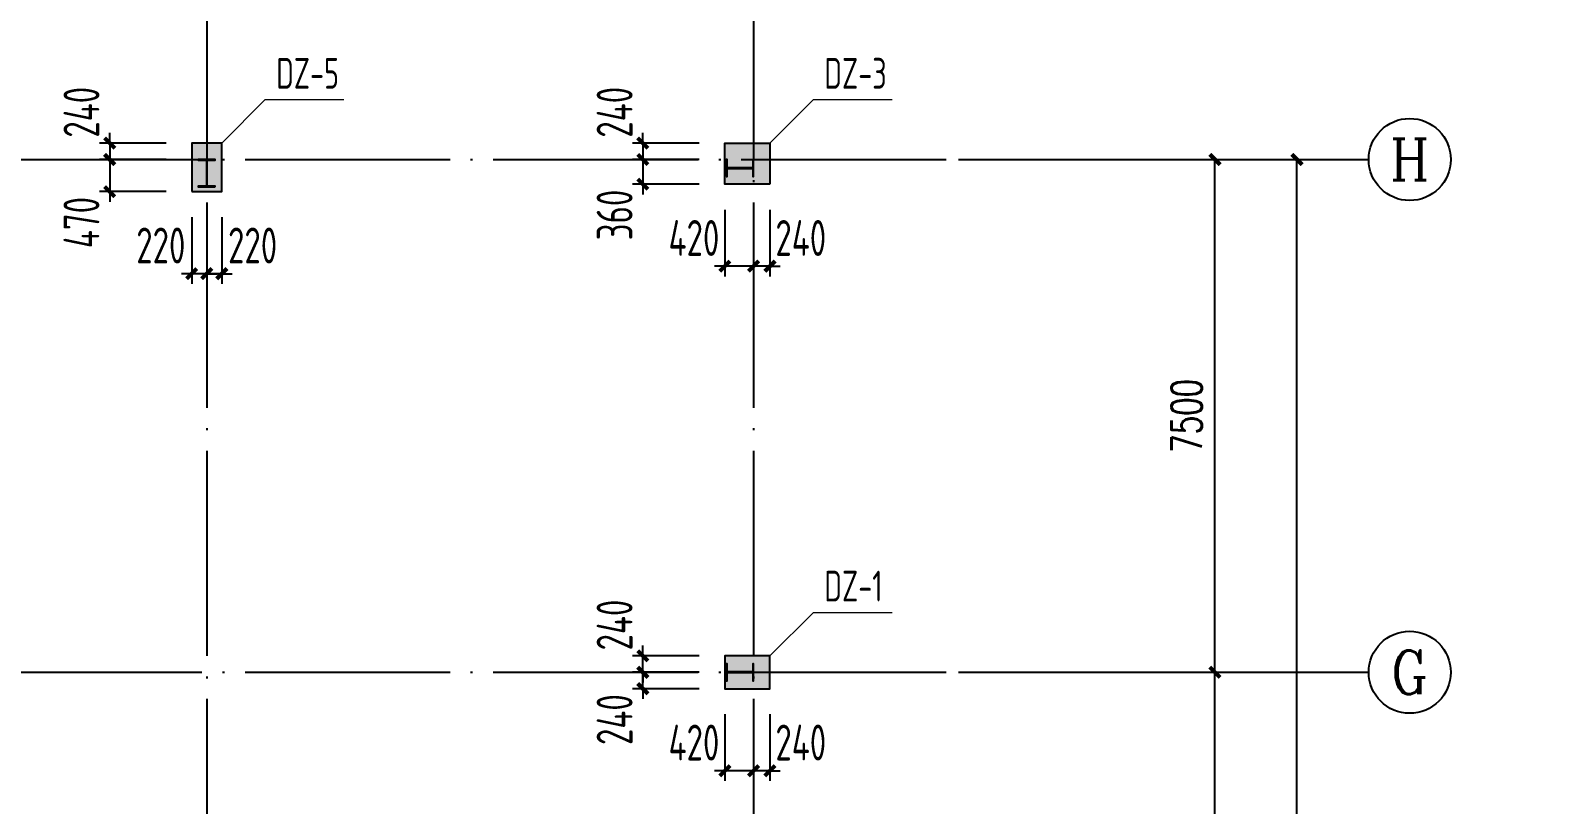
# Model space of a CAD drawing. Header units: millimetres. Extents: x 6950065 to 7140129, y 16284814 to 19754034.
# Drawn here: x 7014759 to 7036831, y 18841868 to 18853197 of the extents above; entities that cross this region are included whole.
import ezdxf
from ezdxf.enums import TextEntityAlignment as Align

# ---------------------------------------------------------------- set-up
doc = ezdxf.new("R2010")
doc.units = ezdxf.units.MM
doc.header["$LTSCALE"] = 1500
doc.header["$MEASUREMENT"] = 0
doc.linetypes.add('CENTER2', pattern=[28.575, 19.05, -3.175, 3.175, -3.175])
doc.linetypes.add('DOTE', pattern=[2.42, 2, -0.2, 0.02, -0.2])
doc.layers.get('Defpoints').update_dxf_attribs({"color": 1})
for name, color, linetype in [('AXIS_TEXT', 7, 'Continuous'), ('COLU', 253, 'Continuous'), ('COLU_DIM', 3, 'Continuous'), ('COLU_HATCH', 251, 'Continuous'), ('COLUMN', 2, 'Continuous'), ('DIM_ELEV', 3, 'Continuous'), ('DOTE', 250, 'DOTE'), ('PUB_TEXT', 7, 'Continuous'), ('TEXT', 7, 'Continuous')]:
    doc.layers.add(name, color=color, linetype=linetype)
doc.layers.add('COLU_NUM', color=7, linetype='Continuous', lineweight=0)
doc.layers.add('尺寸线', color=7, linetype='Continuous', lineweight=13)
doc.styles.add('-宋体', font='', dxfattribs={"width": 0.8})
doc.styles.add('_HZTXT', font='txt.shx', dxfattribs={"width": 0.8, "bigfont": 'hztxt.shx'})
doc.styles.add('_TCH_AXIS', font='COMPLEX', dxfattribs={"bigfont": 'GBCBIG'})
doc.styles.add('_TCH_DIM_T3', font='SIMPLEX', dxfattribs={"width": 0.705882, "bigfont": 'GBCBIG'})
doc.styles.add('COMPLEX', font='COMPLEX')
doc.styles.get("Standard").update_dxf_attribs({"font": 'gbenor.shx', "bigfont": 'gbcbig.shx'})
doc.styles.add('TSSD_Dimension', font='Tssdeng.shx', dxfattribs={"width": 0.7, "bigfont": 'hztxt.shx'})
doc.styles.add('TSSD_Label', font='Tssdeng.shx', dxfattribs={"width": 0.7, "bigfont": 'hztxt.shx'})
doc.styles.add('Z10', font='romans.shx', dxfattribs={"width": 0.7, "height": 1000, "bigfont": 'hztxt.shx'})
doc.styles.add('Z3', font='txt.shx', dxfattribs={"width": 0.8, "height": 300, "bigfont": 'hztxt.shx'})
doc.styles.get('-宋体').set_extended_font_data('SimSun')
doc.dimstyles.new('_TCH_ARCH&&150', dxfattribs={"dimtxt": 446.25, "dimasz": 150, "dimexe": 375, "dimexo": 450, "dimgap": 189.375, "dimtad": 1, "dimdec": 0, "dimzin": 0, "dimdsep": 46, "dimtxsty": '_TCH_DIM_T3', "dimblk": 'ARCHTICK', "dimcen": 0.09, "dimclrt": 7, "dimazin": 2, "dimtfac": 1, "dimtdec": 0, "dimtix": 1, "dimtmove": 2, "dimatfit": 3, "dimfxl": 0, "dimtolj": 1, "dimtzin": 0, "dimarcsym": 0})
doc.dimstyles.new('ISO-25_WS', dxfattribs={"dimtxt": 3, "dimasz": 100, "dimexe": 60, "dimexo": 0, "dimgap": 10, "dimtad": 1, "dimdec": 0, "dimdsep": 46, "dimtxsty": 'Z3', "dimblk1": 'ARCHTICK', "dimblk2": 'ARCHTICK', "dimsah": 1, "dimcen": 2.5, "dimclrd": 4, "dimclre": 4, "dimclrt": 7, "dimadec": 0, "dimazin": 0, "dimtfac": 1, "dimtdec": 4, "dimtmove": 2, "dimatfit": 3, "dimldrblk": 'ARCHTICK', "dimfxl": 0, "dimtolj": 1, "dimtzin": 0, "dimarcsym": 0})
doc.dimstyles.new('TSSD_150_150', dxfattribs={"dimtxt": 525, "dimasz": 150, "dimexe": 150, "dimexo": 375, "dimgap": 150, "dimtad": 1, "dimdec": 0, "dimzin": 0, "dimdsep": 46, "dimtxsty": 'TSSD_Dimension', "dimblk": 'ARCHTICK', "dimcen": 0, "dimdle": 150, "dimclrt": 7, "dimadec": 0, "dimazin": 0, "dimtfac": 1, "dimtdec": 0, "dimtix": 1, "dimtmove": 2, "dimatfit": 3, "dimfxl": 0, "dimtolj": 1, "dimtzin": 0, "dimarcsym": 0})

# ---------------------------------------------------------------- blocks, each defined once
blk = doc.blocks.new('A$C3ACC4A1C')
at = {"layer": 'COLUMN'}
h = blk.add_hatch(color=256, dxfattribs=at)
h.paths.add_polyline_path([(125, 400), (0, 400), (0, 388), (120, 388), (120, 200), (125, 200)])
h.paths.add_polyline_path([(250, 400), (125, 400), (125, 200), (130, 200), (130, 388), (250, 388)])
h.paths.add_polyline_path([(250, 12), (130, 12), (130, 200), (125, 200), (125, 0), (250, 0)])
h.paths.add_polyline_path([(125, 200), (120, 200), (120, 12), (0, 12), (0, 0), (125, 0)])
blk.add_lwpolyline([(0, 0), (0, 12), (120, 12), (120, 388), (0, 388), (0, 400), (250, 400), (250, 388), (130, 388), (130, 12), (250, 12), (250, 0)], close=True, dxfattribs=at)
blk = doc.blocks.new('_ArchTick')
at = {"color": 0, "linetype": 'ByBlock', "const_width": 0.4}
blk.add_lwpolyline([(-0.5, -0.5), (0.5, 0.5)], dxfattribs=at)
blk = doc.blocks.new('*D691')
at = {"layer": 'COLU_DIM', "color": 0, "lineweight": -2}
for p, q in [((7025342, 18843191), (7025342, 18842216)), ((7025582, 18843191), (7025582, 18842216)), ((7025342, 18842366), (7025192, 18842366)), ((7025582, 18842366), (7025342, 18842366)), ((7025582, 18842366), (7025732, 18842366))]:
    blk.add_line(p, q, dxfattribs=at)
at = {"layer": 'Defpoints', "color": 0}
for p in [(7025342, 18843566), (7025582, 18843566), (7025342, 18842366)]:
    blk.add_point(p, dxfattribs=at)
at = {"layer": 'COLU_DIM', "color": 0, "lineweight": -2, "xscale": 150, "yscale": 150, "zscale": 150}
blk.add_blockref('_ArchTick', (7025342, 18842366), dxfattribs=at)
at = {"layer": 'COLU_DIM', "color": 0, "lineweight": -2, "xscale": 150, "yscale": 150, "zscale": 150, "rotation": 180}
blk.add_blockref('_ArchTick', (7025582, 18842366), dxfattribs=at)
at = {"layer": 'COLU_DIM', "color": 7, "insert": (7026033, 18842778), "char_height": 525, "attachment_point": 5, "style": 'TSSD_Dimension'}
blk.add_mtext('\\A1;240', dxfattribs=at)
blk = doc.blocks.new('*D692')
at = {"layer": 'COLU_DIM', "color": 0, "lineweight": -2}
for p, q in [((7024547, 18844046), (7023572, 18844046)), ((7023722, 18844046), (7023722, 18844196)), ((7023722, 18843806), (7023722, 18844046)), ((7024547, 18843806), (7023572, 18843806)), ((7023722, 18843806), (7023722, 18843656))]:
    blk.add_line(p, q, dxfattribs=at)
at = {"layer": 'Defpoints', "color": 0}
for p in [(7023722, 18844046), (7024922, 18844046), (7024922, 18843806)]:
    blk.add_point(p, dxfattribs=at)
at = {"layer": 'COLU_DIM', "color": 0, "lineweight": -2, "xscale": 150, "yscale": 150, "zscale": 150}
for p, rotation in [((7023722, 18844046), 270), ((7023722, 18843806), 90)]:
    blk.add_blockref('_ArchTick', p, dxfattribs=dict(at, rotation=rotation))
at = {"layer": 'COLU_DIM', "color": 7, "insert": (7023309, 18844497), "char_height": 525, "attachment_point": 5, "rotation": 90, "style": 'TSSD_Dimension'}
blk.add_mtext('\\A1;240', dxfattribs=at)
blk = doc.blocks.new('*D693')
at = {"layer": 'COLU_DIM', "color": 0, "lineweight": -2}
for p, q in [((7024547, 18843806), (7023572, 18843806)), ((7023722, 18843806), (7023722, 18843956)), ((7023722, 18843566), (7023722, 18843806)), ((7024547, 18843566), (7023572, 18843566)), ((7023722, 18843566), (7023722, 18843416))]:
    blk.add_line(p, q, dxfattribs=at)
at = {"layer": 'Defpoints', "color": 0}
for p in [(7023722, 18843806), (7024922, 18843806), (7024922, 18843566)]:
    blk.add_point(p, dxfattribs=at)
at = {"layer": 'COLU_DIM', "color": 0, "lineweight": -2, "xscale": 150, "yscale": 150, "zscale": 150}
for p, rotation in [((7023722, 18843806), 270), ((7023722, 18843566), 90)]:
    blk.add_blockref('_ArchTick', p, dxfattribs=dict(at, rotation=rotation))
at = {"layer": 'COLU_DIM', "color": 7, "insert": (7023309, 18843114), "char_height": 525, "attachment_point": 5, "rotation": 90, "style": 'TSSD_Dimension'}
blk.add_mtext('\\A1;240', dxfattribs=at)
blk = doc.blocks.new('*D694')
at = {"layer": 'COLU_DIM', "color": 0, "lineweight": -2}
for p, q in [((7024922, 18843191), (7024922, 18842216)), ((7025342, 18843191), (7025342, 18842216)), ((7025492, 18842366), (7024772, 18842366))]:
    blk.add_line(p, q, dxfattribs=at)
at = {"layer": 'Defpoints', "color": 0}
for p in [(7024922, 18843566), (7025342, 18843566), (7024922, 18842366)]:
    blk.add_point(p, dxfattribs=at)
at = {"layer": 'COLU_DIM', "color": 0, "lineweight": -2, "xscale": 150, "yscale": 150, "zscale": 150, "rotation": 180}
blk.add_blockref('_ArchTick', (7024922, 18842366), dxfattribs=at)
at = {"layer": 'COLU_DIM', "color": 0, "lineweight": -2, "xscale": 150, "yscale": 150, "zscale": 150}
blk.add_blockref('_ArchTick', (7025342, 18842366), dxfattribs=at)
at = {"layer": 'COLU_DIM', "color": 7, "insert": (7024470, 18842778), "char_height": 525, "attachment_point": 5, "style": 'TSSD_Dimension'}
blk.add_mtext('\\A1;420', dxfattribs=at)
blk = doc.blocks.new('*D757')
at = {"layer": 'COLU_DIM', "color": 0, "lineweight": -2}
for p, q in [((7017122, 18850461), (7017122, 18849486)), ((7017342, 18850461), (7017342, 18849486)), ((7017122, 18849636), (7016972, 18849636)), ((7017342, 18849636), (7017122, 18849636)), ((7017342, 18849636), (7017492, 18849636))]:
    blk.add_line(p, q, dxfattribs=at)
at = {"layer": 'Defpoints', "color": 0}
for p in [(7017122, 18850836), (7017342, 18850836), (7017122, 18849636)]:
    blk.add_point(p, dxfattribs=at)
at = {"layer": 'COLU_DIM', "color": 0, "lineweight": -2, "xscale": 150, "yscale": 150, "zscale": 150}
blk.add_blockref('_ArchTick', (7017122, 18849636), dxfattribs=at)
at = {"layer": 'COLU_DIM', "color": 0, "lineweight": -2, "xscale": 150, "yscale": 150, "zscale": 150, "rotation": 180}
blk.add_blockref('_ArchTick', (7017342, 18849636), dxfattribs=at)
at = {"layer": 'COLU_DIM', "color": 7, "insert": (7016670, 18850048), "char_height": 525, "attachment_point": 5, "style": 'TSSD_Dimension'}
blk.add_mtext('\\A1;220', dxfattribs=at)
blk = doc.blocks.new('*D758')
at = {"layer": 'COLU_DIM', "color": 0, "lineweight": -2}
for p, q in [((7016747, 18851306), (7015772, 18851306)), ((7015922, 18851456), (7015922, 18850686)), ((7016747, 18850836), (7015772, 18850836))]:
    blk.add_line(p, q, dxfattribs=at)
at = {"layer": 'Defpoints', "color": 0}
for p in [(7017122, 18851306), (7015922, 18850836), (7017122, 18850836)]:
    blk.add_point(p, dxfattribs=at)
at = {"layer": 'COLU_DIM', "color": 0, "lineweight": -2, "xscale": 150, "yscale": 150, "zscale": 150}
for p, rotation in [((7015922, 18851306), 90), ((7015922, 18850836), 270)]:
    blk.add_blockref('_ArchTick', p, dxfattribs=dict(at, rotation=rotation))
at = {"layer": 'COLU_DIM', "color": 7, "insert": (7015509, 18850384), "char_height": 525, "attachment_point": 5, "rotation": 90, "style": 'TSSD_Dimension'}
blk.add_mtext('\\A1;470', dxfattribs=at)
blk = doc.blocks.new('*D759')
at = {"layer": 'COLU_DIM', "color": 0, "lineweight": -2}
for p, q in [((7017342, 18850461), (7017342, 18849486)), ((7017562, 18850461), (7017562, 18849486)), ((7017342, 18849636), (7017192, 18849636)), ((7017562, 18849636), (7017342, 18849636)), ((7017562, 18849636), (7017712, 18849636))]:
    blk.add_line(p, q, dxfattribs=at)
at = {"layer": 'Defpoints', "color": 0}
for p in [(7017342, 18850836), (7017562, 18850836), (7017342, 18849636)]:
    blk.add_point(p, dxfattribs=at)
at = {"layer": 'COLU_DIM', "color": 0, "lineweight": -2, "xscale": 150, "yscale": 150, "zscale": 150}
blk.add_blockref('_ArchTick', (7017342, 18849636), dxfattribs=at)
at = {"layer": 'COLU_DIM', "color": 0, "lineweight": -2, "xscale": 150, "yscale": 150, "zscale": 150, "rotation": 180}
blk.add_blockref('_ArchTick', (7017562, 18849636), dxfattribs=at)
at = {"layer": 'COLU_DIM', "color": 7, "insert": (7018013, 18850048), "char_height": 525, "attachment_point": 5, "style": 'TSSD_Dimension'}
blk.add_mtext('\\A1;220', dxfattribs=at)
blk = doc.blocks.new('*D760')
at = {"layer": 'COLU_DIM', "color": 0, "lineweight": -2}
for p, q in [((7016747, 18851546), (7015772, 18851546)), ((7015922, 18851546), (7015922, 18851696)), ((7015922, 18851546), (7015922, 18851306)), ((7016747, 18851306), (7015772, 18851306)), ((7015922, 18851306), (7015922, 18851156))]:
    blk.add_line(p, q, dxfattribs=at)
at = {"layer": 'Defpoints', "color": 0}
for p in [(7017122, 18851546), (7015922, 18851306), (7017122, 18851306)]:
    blk.add_point(p, dxfattribs=at)
at = {"layer": 'COLU_DIM', "color": 0, "lineweight": -2, "xscale": 150, "yscale": 150, "zscale": 150}
for p, rotation in [((7015922, 18851546), 270), ((7015922, 18851306), 90)]:
    blk.add_blockref('_ArchTick', p, dxfattribs=dict(at, rotation=rotation))
at = {"layer": 'COLU_DIM', "color": 7, "insert": (7015509, 18851997), "char_height": 525, "attachment_point": 5, "rotation": 90, "style": 'TSSD_Dimension'}
blk.add_mtext('\\A1;240', dxfattribs=at)
blk = doc.blocks.new('*D761')
at = {"layer": 'COLU_DIM', "color": 0, "lineweight": -2}
for p, q in [((7025342, 18850571), (7025342, 18849596)), ((7025582, 18850571), (7025582, 18849596)), ((7025342, 18849746), (7025192, 18849746)), ((7025582, 18849746), (7025342, 18849746)), ((7025582, 18849746), (7025732, 18849746))]:
    blk.add_line(p, q, dxfattribs=at)
at = {"layer": 'Defpoints', "color": 0}
for p in [(7025342, 18850946), (7025582, 18850946), (7025342, 18849746)]:
    blk.add_point(p, dxfattribs=at)
at = {"layer": 'COLU_DIM', "color": 0, "lineweight": -2, "xscale": 150, "yscale": 150, "zscale": 150}
blk.add_blockref('_ArchTick', (7025342, 18849746), dxfattribs=at)
at = {"layer": 'COLU_DIM', "color": 0, "lineweight": -2, "xscale": 150, "yscale": 150, "zscale": 150, "rotation": 180}
blk.add_blockref('_ArchTick', (7025582, 18849746), dxfattribs=at)
at = {"layer": 'COLU_DIM', "color": 7, "insert": (7026033, 18850158), "char_height": 525, "attachment_point": 5, "style": 'TSSD_Dimension'}
blk.add_mtext('\\A1;240', dxfattribs=at)
blk = doc.blocks.new('*D762')
at = {"layer": 'COLU_DIM', "color": 0, "lineweight": -2}
for p, q in [((7024547, 18851306), (7023572, 18851306)), ((7023722, 18851456), (7023722, 18850796)), ((7024547, 18850946), (7023572, 18850946))]:
    blk.add_line(p, q, dxfattribs=at)
at = {"layer": 'Defpoints', "color": 0}
for p in [(7024922, 18851306), (7023722, 18850946), (7024922, 18850946)]:
    blk.add_point(p, dxfattribs=at)
at = {"layer": 'COLU_DIM', "color": 0, "lineweight": -2, "xscale": 150, "yscale": 150, "zscale": 150}
for p, rotation in [((7023722, 18851306), 90), ((7023722, 18850946), 270)]:
    blk.add_blockref('_ArchTick', p, dxfattribs=dict(at, rotation=rotation))
at = {"layer": 'COLU_DIM', "color": 7, "insert": (7023309, 18850494), "char_height": 525, "attachment_point": 5, "rotation": 90, "style": 'TSSD_Dimension'}
blk.add_mtext('\\A1;360', dxfattribs=at)
blk = doc.blocks.new('*D763')
at = {"layer": 'COLU_DIM', "color": 0, "lineweight": -2}
for p, q in [((7024547, 18851546), (7023572, 18851546)), ((7023722, 18851546), (7023722, 18851696)), ((7023722, 18851546), (7023722, 18851306)), ((7024547, 18851306), (7023572, 18851306)), ((7023722, 18851306), (7023722, 18851156))]:
    blk.add_line(p, q, dxfattribs=at)
at = {"layer": 'Defpoints', "color": 0}
for p in [(7024922, 18851546), (7023722, 18851306), (7024922, 18851306)]:
    blk.add_point(p, dxfattribs=at)
at = {"layer": 'COLU_DIM', "color": 0, "lineweight": -2, "xscale": 150, "yscale": 150, "zscale": 150}
for p, rotation in [((7023722, 18851546), 270), ((7023722, 18851306), 90)]:
    blk.add_blockref('_ArchTick', p, dxfattribs=dict(at, rotation=rotation))
at = {"layer": 'COLU_DIM', "color": 7, "insert": (7023309, 18851997), "char_height": 525, "attachment_point": 5, "rotation": 90, "style": 'TSSD_Dimension'}
blk.add_mtext('\\A1;240', dxfattribs=at)
blk = doc.blocks.new('*D764')
at = {"layer": 'COLU_DIM', "color": 0, "lineweight": -2}
for p, q in [((7024922, 18850571), (7024922, 18849596)), ((7025342, 18850571), (7025342, 18849596)), ((7025492, 18849746), (7024772, 18849746))]:
    blk.add_line(p, q, dxfattribs=at)
at = {"layer": 'Defpoints', "color": 0}
for p in [(7024922, 18850946), (7025342, 18850946), (7024922, 18849746)]:
    blk.add_point(p, dxfattribs=at)
at = {"layer": 'COLU_DIM', "color": 0, "lineweight": -2, "xscale": 150, "yscale": 150, "zscale": 150, "rotation": 180}
blk.add_blockref('_ArchTick', (7024922, 18849746), dxfattribs=at)
at = {"layer": 'COLU_DIM', "color": 0, "lineweight": -2, "xscale": 150, "yscale": 150, "zscale": 150}
blk.add_blockref('_ArchTick', (7025342, 18849746), dxfattribs=at)
at = {"layer": 'COLU_DIM', "color": 7, "insert": (7024470, 18850158), "char_height": 525, "attachment_point": 5, "style": 'TSSD_Dimension'}
blk.add_mtext('\\A1;420', dxfattribs=at)
blk = doc.blocks.new('*D863')
at = {"color": 4, "lineweight": -2}
for p, q in [((-237803, 649417), (-237803, 648817)), ((-236603, 649408), (-236603, 648817)), ((-237803, 648877), (-236603, 648877))]:
    blk.add_line(p, q, dxfattribs=at)
at = {"layer": 'Defpoints', "color": 0}
for p in [(-237803, 649417), (-236603, 649408), (-236603, 648877)]:
    blk.add_point(p, dxfattribs=at)
at = {"color": 4, "lineweight": -2, "xscale": 100, "yscale": 100, "zscale": 100, "rotation": 180}
blk.add_blockref('_ArchTick', (-237803, 648877), dxfattribs=at)
at = {"color": 4, "lineweight": -2, "xscale": 100, "yscale": 100, "zscale": 100}
blk.add_blockref('_ArchTick', (-236603, 648877), dxfattribs=at)
at = {"color": 7, "insert": (-237190, 649076), "char_height": 300, "attachment_point": 5, "style": 'Z3'}
blk.add_mtext('\\A1;240', dxfattribs=at)
blk = doc.blocks.new('*D864')
at = {"color": 4, "lineweight": -2}
for p, q in [((-241993, 653759), (-242649, 653759)), ((-242589, 653759), (-242589, 652558)), ((-241993, 652558), (-242649, 652558))]:
    blk.add_line(p, q, dxfattribs=at)
at = {"layer": 'Defpoints', "color": 0}
for p in [(-241993, 653759), (-242589, 652558), (-241993, 652558)]:
    blk.add_point(p, dxfattribs=at)
at = {"color": 4, "lineweight": -2, "xscale": 100, "yscale": 100, "zscale": 100}
for p, rotation in [((-242589, 653759), 90), ((-242589, 652558), 270)]:
    blk.add_blockref('_ArchTick', p, dxfattribs=dict(at, rotation=rotation))
at = {"color": 7, "insert": (-242812, 653151), "char_height": 300, "attachment_point": 5, "rotation": 90, "style": 'Z3'}
blk.add_mtext('\\A1;240', dxfattribs=at)
blk = doc.blocks.new('*D865')
at = {"color": 4, "lineweight": -2}
for p, q in [((-239906, 653929), (-239906, 654425)), ((-238511, 654365), (-239906, 654365)), ((-238511, 653929), (-238511, 654425))]:
    blk.add_line(p, q, dxfattribs=at)
at = {"layer": 'Defpoints', "color": 0}
for p in [(-239906, 654365), (-239906, 653929), (-238511, 653929)]:
    blk.add_point(p, dxfattribs=at)
at = {"color": 4, "lineweight": -2, "xscale": 100, "yscale": 100, "zscale": 100, "rotation": 180}
blk.add_blockref('_ArchTick', (-239906, 654365), dxfattribs=at)
at = {"color": 4, "lineweight": -2, "xscale": 100, "yscale": 100, "zscale": 100}
blk.add_blockref('_ArchTick', (-238511, 654365), dxfattribs=at)
at = {"color": 7, "insert": (-239208, 654525), "char_height": 300, "attachment_point": 5, "style": 'Z3'}
blk.add_mtext('\\A1;700', dxfattribs=at)
blk = doc.blocks.new('*D866')
at = {"color": 4, "lineweight": -2}
for p, q in [((-238511, 653929), (-238511, 654425)), ((-237965, 654365), (-238511, 654365)), ((-237965, 653929), (-237965, 654425))]:
    blk.add_line(p, q, dxfattribs=at)
at = {"layer": 'Defpoints', "color": 0}
for p in [(-238511, 654365), (-238511, 653929), (-237965, 653929)]:
    blk.add_point(p, dxfattribs=at)
at = {"color": 4, "lineweight": -2, "xscale": 100, "yscale": 100, "zscale": 100, "rotation": 180}
blk.add_blockref('_ArchTick', (-238511, 654365), dxfattribs=at)
at = {"color": 4, "lineweight": -2, "xscale": 100, "yscale": 100, "zscale": 100}
blk.add_blockref('_ArchTick', (-237965, 654365), dxfattribs=at)
at = {"color": 7, "insert": (-238238, 654525), "char_height": 300, "attachment_point": 5, "style": 'Z3'}
blk.add_mtext('\\A1;120', dxfattribs=at)
blk = doc.blocks.new('*D867')
at = {"color": 4, "lineweight": -2}
for p, q in [((-240001, 653759), (-240408, 653759)), ((-240348, 653636), (-240348, 653759)), ((-240001, 653636), (-240408, 653636))]:
    blk.add_line(p, q, dxfattribs=at)
at = {"layer": 'Defpoints', "color": 0}
for p in [(-240348, 653759), (-240001, 653759), (-240001, 653636)]:
    blk.add_point(p, dxfattribs=at)
at = {"color": 4, "lineweight": -2, "xscale": 100, "yscale": 100, "zscale": 100}
for p, rotation in [((-240348, 653759), 90), ((-240348, 653636), 270)]:
    blk.add_blockref('_ArchTick', p, dxfattribs=dict(at, rotation=rotation))
at = {"color": 7, "insert": (-240548, 654029), "char_height": 300, "attachment_point": 5, "rotation": 90, "style": 'Z3'}
blk.add_mtext('\\A1;40', dxfattribs=at)
blk = doc.blocks.new('*D868')
at = {"color": 4, "lineweight": -2}
for p, q in [((-236433, 651377), (-235937, 651377)), ((-235997, 650002), (-235997, 651377)), ((-236433, 650002), (-235937, 650002))]:
    blk.add_line(p, q, dxfattribs=at)
at = {"layer": 'Defpoints', "color": 0}
for p in [(-236433, 651377), (-235997, 651377), (-236433, 650002)]:
    blk.add_point(p, dxfattribs=at)
at = {"color": 4, "lineweight": -2, "xscale": 100, "yscale": 100, "zscale": 100}
for p, rotation in [((-235997, 651377), 90), ((-235997, 650002), 270)]:
    blk.add_blockref('_ArchTick', p, dxfattribs=dict(at, rotation=rotation))
at = {"color": 7, "insert": (-236157, 650689), "char_height": 300, "attachment_point": 5, "rotation": 90, "style": 'Z3'}
blk.add_mtext('\\A1;700', dxfattribs=at)
blk = doc.blocks.new('*D869')
at = {"color": 4, "lineweight": -2}
for p, q in [((-236433, 651923), (-235937, 651923)), ((-235997, 651377), (-235997, 651923)), ((-236433, 651377), (-235937, 651377))]:
    blk.add_line(p, q, dxfattribs=at)
at = {"layer": 'Defpoints', "color": 0}
for p in [(-236433, 651923), (-235997, 651923), (-236433, 651377)]:
    blk.add_point(p, dxfattribs=at)
at = {"color": 4, "lineweight": -2, "xscale": 100, "yscale": 100, "zscale": 100}
for p, rotation in [((-235997, 651923), 90), ((-235997, 651377), 270)]:
    blk.add_blockref('_ArchTick', p, dxfattribs=dict(at, rotation=rotation))
at = {"color": 7, "insert": (-236157, 651650), "char_height": 300, "attachment_point": 5, "rotation": 90, "style": 'Z3'}
blk.add_mtext('\\A1;120', dxfattribs=at)
blk = doc.blocks.new('*D870')
at = {"color": 4, "lineweight": -2}
for p, q in [((-236726, 652912), (-236726, 653320)), ((-236603, 652912), (-236603, 653320)), ((-236726, 653260), (-236603, 653260))]:
    blk.add_line(p, q, dxfattribs=at)
at = {"layer": 'Defpoints', "color": 0}
for p in [(-236603, 653260), (-236726, 652912), (-236603, 652912)]:
    blk.add_point(p, dxfattribs=at)
at = {"color": 4, "lineweight": -2, "xscale": 100, "yscale": 100, "zscale": 100, "rotation": 180}
blk.add_blockref('_ArchTick', (-236726, 653260), dxfattribs=at)
at = {"color": 4, "lineweight": -2, "xscale": 100, "yscale": 100, "zscale": 100}
blk.add_blockref('_ArchTick', (-236603, 653260), dxfattribs=at)
at = {"color": 7, "insert": (-236350, 653269), "char_height": 300, "attachment_point": 5, "style": 'Z3'}
blk.add_mtext('\\A1;40', dxfattribs=at)
blk = doc.blocks.new('*D871')
at = {"color": 4, "lineweight": -2}
for p, q in [((-240001, 652681), (-240408, 652681)), ((-240348, 652559), (-240348, 652681)), ((-240001, 652559), (-240408, 652559))]:
    blk.add_line(p, q, dxfattribs=at)
at = {"layer": 'Defpoints', "color": 0}
for p in [(-240348, 652681), (-240001, 652681), (-240001, 652559)]:
    blk.add_point(p, dxfattribs=at)
at = {"color": 4, "lineweight": -2, "xscale": 100, "yscale": 100, "zscale": 100}
for p, rotation in [((-240348, 652681), 90), ((-240348, 652559), 270)]:
    blk.add_blockref('_ArchTick', p, dxfattribs=dict(at, rotation=rotation))
at = {"color": 7, "insert": (-240548, 652951), "char_height": 300, "attachment_point": 5, "rotation": 90, "style": 'Z3'}
blk.add_mtext('\\A1;40', dxfattribs=at)
blk = doc.blocks.new('*D872')
at = {"color": 4, "lineweight": -2}
for p, q in [((-237803, 650178), (-237803, 650585)), ((-237681, 650178), (-237681, 650585)), ((-237803, 650525), (-237681, 650525))]:
    blk.add_line(p, q, dxfattribs=at)
at = {"layer": 'Defpoints', "color": 0}
for p in [(-237681, 650525), (-237803, 650178), (-237681, 650178)]:
    blk.add_point(p, dxfattribs=at)
at = {"color": 4, "lineweight": -2, "xscale": 100, "yscale": 100, "zscale": 100, "rotation": 180}
blk.add_blockref('_ArchTick', (-237803, 650525), dxfattribs=at)
at = {"color": 4, "lineweight": -2, "xscale": 100, "yscale": 100, "zscale": 100}
blk.add_blockref('_ArchTick', (-237681, 650525), dxfattribs=at)
at = {"color": 7, "insert": (-238168, 650535), "char_height": 300, "attachment_point": 5, "style": 'Z3'}
blk.add_mtext('\\A1;40', dxfattribs=at)
blk = doc.blocks.new('*D1516')
at = {"layer": 'Defpoints', "color": 0}
for p in [(7028342, 18843806), (7032092, 18843806), (7028342, 18836006)]:
    blk.add_point(p, dxfattribs=at)
at = {"layer": 'DIM_ELEV', "color": 0, "lineweight": -2}
for p, q in [((7028792, 18843806), (7032467, 18843806)), ((7032092, 18836006), (7032092, 18843806)), ((7028792, 18836006), (7032467, 18836006))]:
    blk.add_line(p, q, dxfattribs=at)
at = {"layer": 'DIM_ELEV', "color": 0, "lineweight": -2, "xscale": 150, "yscale": 150, "zscale": 150}
for p, rotation in [((7032092, 18843806), 90), ((7032092, 18836006), 270)]:
    blk.add_blockref('_ArchTick', p, dxfattribs=dict(at, rotation=rotation))
at = {"layer": 'DIM_ELEV', "color": 7, "insert": (7031679, 18839906), "char_height": 446.2, "attachment_point": 5, "rotation": 90, "style": '_TCH_DIM_T3'}
blk.add_mtext('\\A1;7800', dxfattribs=at)
blk = doc.blocks.new('*D1517')
at = {"layer": 'Defpoints', "color": 0}
for p in [(7028342, 18851306), (7032092, 18851306), (7028342, 18843806)]:
    blk.add_point(p, dxfattribs=at)
at = {"layer": 'DIM_ELEV', "color": 0, "lineweight": -2}
for p, q in [((7028792, 18851306), (7032467, 18851306)), ((7032092, 18843806), (7032092, 18851306)), ((7028792, 18843806), (7032467, 18843806))]:
    blk.add_line(p, q, dxfattribs=at)
at = {"layer": 'DIM_ELEV', "color": 0, "lineweight": -2, "xscale": 150, "yscale": 150, "zscale": 150}
for p, rotation in [((7032092, 18851306), 90), ((7032092, 18843806), 270)]:
    blk.add_blockref('_ArchTick', p, dxfattribs=dict(at, rotation=rotation))
at = {"layer": 'DIM_ELEV', "color": 7, "insert": (7031679, 18847556), "char_height": 446.2, "attachment_point": 5, "rotation": 90, "style": '_TCH_DIM_T3'}
blk.add_mtext('\\A1;7500', dxfattribs=at)
blk = doc.blocks.new('*D1518')
at = {"layer": 'Defpoints', "color": 0}
for p in [(7028342, 18851306), (7033292, 18851306), (7028342, 18797306)]:
    blk.add_point(p, dxfattribs=at)
at = {"layer": 'DIM_ELEV', "color": 0, "lineweight": -2}
for p, q in [((7028792, 18851306), (7033667, 18851306)), ((7033292, 18797306), (7033292, 18851306)), ((7028792, 18797306), (7033667, 18797306))]:
    blk.add_line(p, q, dxfattribs=at)
at = {"layer": 'DIM_ELEV', "color": 0, "lineweight": -2, "xscale": 150, "yscale": 150, "zscale": 150}
for p, rotation in [((7033292, 18851306), 90), ((7033292, 18797306), 270)]:
    blk.add_blockref('_ArchTick', p, dxfattribs=dict(at, rotation=rotation))
at = {"layer": 'DIM_ELEV', "color": 7, "insert": (7032879, 18824306), "char_height": 446.2, "attachment_point": 5, "rotation": 90, "style": '_TCH_DIM_T3'}
blk.add_mtext('\\A1;54000', dxfattribs=at)
blk = doc.blocks.new('_AXISO')
blk.add_circle((0, 0), 0.5)
at = {"layer": 'AXIS_TEXT', "style": 'COMPLEX', "width": 1.041667}
blk.add_attdef('A', text='', height=0.56, dxfattribs=at).set_placement((-0.25, -0.28), (0.25, -0.28), align=Align.FIT)
blk = doc.blocks.new('Z333')
at = {"linetype": 'ByBlock'}
h = blk.add_hatch(dxfattribs=at)
h.set_pattern_fill('AR-CONC', color=256, scale=50, style=0)
h.set_pattern_definition([(50, (-589348, 857180.6), (358.6301, -31.37607), [37.5, -412.5]), (355, (-589348, 857180.6), (-69.37567, 376.09607), [30, -330]), (100.4514, (-589318.13, 857178), (289.2547, 344.71977), [31.8701, -350.57106]), (46.1842, (-589348, 857280.6), (533.62052, -82.7595), [56.25, -618.75]), (96.6356, (-589303.54, 857273.7), (467.33135, 487.05894), [47.80514, -525.8565]), (351.1842, (-589348, 857280.6), (467.331, 487.0593), [45, -495]), (21, (-589298, 857255.6), (298.45353, -201.30945), [37.5, -412.5]), (326, (-589298, 857255.6), (121.65767, 362.57502), [30, -330]), (71.4514, (-589273.14, 857238.83), (420.1113, 161.26525), [31.8701, -350.57106]), (37.5, (-589348.01, 857180.6), (6.079928, 166.446927), [0, -326, 0, -335, 0, -331.25]), (7.5, (-589348.01, 857180.6), (131.53477, 197.205856), [0, -191, 0, -318.5, 0, -126.25]), (327.5, (-589459.51, 857180.6), (266.91122, -11.277436), [0, -125, 0, -390, 0, -517.5]), (317.5, (-589509.51, 857180.6), (291.59308, 50.05249), [0, -162.5, 0, -259, 0, -367.5])])
h.paths.add_polyline_path([(-237800.7, 652555.5), (-236603.4, 652555.5), (-236603.4, 653758.5), (-237800.7, 653758.5)])
h = blk.add_hatch()
h.set_pattern_fill('ANSI31', color=256, scale=1000, style=0)
h.set_pattern_definition([(45, (-42632.29, 709125.17), (-88.38835, 88.38835), [])])
h.paths.add_polyline_path([(-238520.2, 652559.1), (-237800.7, 652561.6), (-237800.7, 653635.7), (-238520.2, 653635.7)])
h = blk.add_hatch(dxfattribs=at)
h.set_pattern_fill('混凝土', color=256, scale=50, style=0)
h.set_pattern_definition([(50, (-327064.1, 907538.04), (358.6301, -31.37607), [37.5, -412.5]), (355, (-327064.1, 907538.04), (-69.37567, 376.09607), [30, -330]), (100.4514, (-327034.22, 907535.43), (289.2547, 344.71977), [31.8701, -350.57106]), (46.1842, (-327064.1, 907638.04), (533.6205, -82.7595), [56.25, -618.75]), (96.6356, (-327019.64, 907631.15), (467.3314, 487.0589), [47.8051, -525.8565]), (351.1842, (-327064.1, 907638.04), (467.331, 487.0593), [45, -495]), (21, (-327014.1, 907613.04), (298.45353, -201.30945), [37.5, -412.5]), (326, (-327014.1, 907613.04), (121.65767, 362.575), [30, -330]), (71.4514, (-326989.24, 907596.27), (420.1113, 161.26525), [31.8701, -350.57106]), (37.5, (-327064.11, 907538.04), (6.07993, 166.446927), [0, -326, 0, -335, 0, -331.25]), (7.5, (-327064.1, 907538.04), (131.53477, 197.20586), [0, -191, 0, -318.5, 0, -126.25]), (327.5, (-327175.61, 907538.04), (266.91122, -11.277436), [0, -125, 0, -390, 0, -517.5]), (317.5, (-327225.6, 907538.04), (291.59308, 50.0525), [0, -162.5, 0, -259, 0, -367.5])])
h.paths.add_polyline_path([(-238248, 651922.7), (-237803.4, 651922.7), (-237803.4, 652555.5), (-238248, 652555.5)])
h.paths.add_polyline_path([(-238248, 651376.7), (-237803.4, 651376.7), (-237803.4, 651922.7), (-238248, 651922.7)])
h.paths.add_polyline_path([(-238248, 650866.2), (-237803.4, 650864.7), (-237803.4, 651376.7), (-238248, 651376.7)])
for p, q in [((-241966.1, 655323.3), (-240374.7, 655323.3)), ((-240374.7, 655323.3), (-238884.1, 653645)), ((-241726.8, 654231.9), (-241726.8, 653192.8)), ((-241726.8, 652689.4), (-240657.7, 653758.5)), ((-241726.8, 653219.8), (-241188.1, 653758.5)), ((-241726.8, 653396.6), (-241364.8, 653758.5)), ((-241726.8, 653573.3), (-241541.6, 653758.5)), ((-241726.8, 653750.1), (-241718.4, 653758.5)), ((-241681, 652558.5), (-240481, 653758.5)), ((-241660, 653109.8), (-241011.3, 653758.5)), ((-241518.8, 653074.2), (-240834.5, 653758.5)), ((-241504.2, 652558.5), (-240304.2, 653758.5)), ((-241327.4, 652558.5), (-240127.4, 653758.5)), ((-241150.6, 652558.5), (-239950.6, 653758.5)), ((-240973.9, 652558.5), (-239773.9, 653758.5)), ((-240797.1, 652558.5), (-239597.1, 653758.5)), ((-240620.3, 652558.5), (-239420.3, 653758.5)), ((-240443.5, 652558.5), (-239243.5, 653758.5)), ((-240266.7, 652558.5), (-239066.7, 653758.5)), ((-239066.3, 653228.6), (-238536.4, 653758.5)), ((-239066.3, 653405.4), (-238713.2, 653758.5)), ((-239066.3, 653582.2), (-238890, 653758.5)), ((-238482.4, 653635.7), (-238359.6, 653758.5)), ((-238356.1, 653231.7), (-237829.3, 653758.5)), ((-238356.1, 653408.5), (-238006.1, 653758.5)), ((-238356.1, 653585.3), (-238182.9, 653758.5)), ((-240090, 652558.5), (-239066.3, 653582.2)), ((-239066.3, 653051.9), (-238520.2, 653597.9)), ((-238520.2, 652558.5), (-238520.2, 653635.7)), ((-238356.1, 653055), (-237803.4, 653607.7)), ((-236791.2, 653638.5), (-236791.2, 653469.2)), ((-236726.2, 653638.5), (-236791.2, 653638.5)), ((-236726.2, 651922.7), (-236726.2, 653638.5)), ((-239066.3, 652875.1), (-238520.2, 653421.1)), ((-238356.1, 652878.2), (-237803.4, 653430.9)), ((-239913.2, 652558.5), (-239066.3, 653405.4)), ((-235764, 653378), (-236726.2, 652370.3)), ((-235764, 653378), (-234451.9, 653378)), ((-241990, 653192.8), (-241492.8, 653067.7)), ((-241726.8, 653192.8), (-241990, 653192.8)), ((-241942.5, 653180.8), (-241930.6, 653192.8)), ((-241801.3, 653145.3), (-241753.8, 653192.8)), ((-239736.4, 652558.5), (-239066.3, 653228.6)), ((-239206.1, 652558.5), (-238520.2, 653244.4)), ((-238356.1, 652701.4), (-237803.4, 653254.1)), ((-241726.8, 652866.2), (-241525.3, 653067.7)), ((-241726.8, 653043), (-241702.1, 653067.7)), ((-241492.8, 653067.7), (-241726.8, 653067.7)), ((-241726.8, 653067.7), (-241726.8, 652048.7)), ((-239559.6, 652558.5), (-239066.3, 653051.9)), ((-239028.5, 652559.3), (-238520.2, 653067.6)), ((-238322.2, 652558.5), (-237803.4, 653077.3)), ((-238851.2, 652559.9), (-238520.2, 652890.8)), ((-238145.4, 652558.5), (-237803.4, 652900.6)), ((-239382.9, 652558.5), (-239066.3, 652875.1)), ((-238991.6, 652678.9), (-240061.9, 651770.6)), ((-238673.8, 652560.5), (-238520.2, 652714)), ((-238650.5, 652558.7), (-238510.9, 652698.3)), ((-237968.6, 652558.5), (-237803.4, 652723.8)), ((-238510.9, 652558.5), (-237964.8, 652558.5)), ((-237964.8, 652558.5), (-238510.9, 652558.5)), ((-237964.8, 652558.5), (-238510.9, 652558.5)), ((-238510.9, 652558.5), (-237964.8, 652558.5)), ((-237803.4, 652016.7), (-237261.5, 652558.5)), ((-237803.4, 652193.5), (-237438.3, 652558.5)), ((-237803.4, 652370.2), (-237615.1, 652558.5)), ((-237803.4, 652547), (-237791.9, 652558.5)), ((-237720.6, 651922.7), (-237084.8, 652558.5)), ((-237543.8, 651922.7), (-236908, 652558.5)), ((-237367, 651922.7), (-236731.2, 652558.5)), ((-237190.2, 651922.7), (-236603.4, 652509.6)), ((-236726.2, 652210), (-236603.4, 652332.8)), ((-237013.5, 651922.7), (-236726.2, 652210)), ((-236726.2, 652033.2), (-236603.4, 652156)), ((-237803.4, 650779.2), (-236603.4, 651979.2)), ((-236836.7, 651922.7), (-236726.2, 652033.2)), ((-238218.5, 651922.7), (-236726.2, 651922.7)), ((-237803.4, 650956), (-236836.7, 651922.7)), ((-237803.4, 651132.8), (-237013.5, 651922.7)), ((-237803.4, 651309.6), (-237190.2, 651922.7)), ((-237803.4, 651486.3), (-237367, 651922.7)), ((-237803.4, 651663.1), (-237543.8, 651922.7)), ((-237803.4, 651839.9), (-237720.6, 651922.7)), ((-240061.9, 651770.6), (-241398.8, 651770.6)), ((-238173.6, 651754.2), (-238726.1, 650994)), ((-237803.4, 650602.5), (-236603.4, 651802.5)), ((-237803.4, 650425.7), (-236603.4, 651625.7)), ((-237803.4, 650248.9), (-236603.4, 651448.9)), ((-237803.4, 650072.1), (-236603.4, 651272.1)), ((-237803.4, 649895.4), (-236603.4, 651095.4)), ((-238726.1, 650994), (-240765.9, 650994)), ((-237964.8, 650867.7), (-238510.9, 650867.7)), ((-238510.9, 650867.7), (-237964.8, 650867.7)), ((-237803.4, 649718.6), (-236603.4, 650918.6)), ((-237744.4, 649600.8), (-236603.4, 650741.8)), ((-237567.6, 649600.8), (-236603.4, 650565)), ((-237680.6, 650291.8), (-238750.9, 649695.2)), ((-237390.8, 649600.8), (-236603.4, 650388.2)), ((-237106.8, 649708), (-236603.4, 650211.5)), ((-237071.3, 649566.8), (-236603.4, 650034.7)), ((-237013.6, 649337.7), (-237138.7, 649834.8)), ((-237138.7, 649834.8), (-237138.7, 649600.8)), ((-236860.5, 649600.8), (-236603.4, 649857.9)), ((-238750.9, 649695.2), (-240087.8, 649695.2)), ((-237214, 649600.8), (-237138.7, 649676.1)), ((-236683.7, 649600.8), (-236603.4, 649681.1)), ((-237138.7, 649600.8), (-238157.7, 649600.8)), ((-236134.5, 649600.8), (-237013.6, 649600.8)), ((-237013.6, 649600.8), (-237013.6, 649337.7)), ((-237035.8, 649425.5), (-237013.6, 649447.7)), ((-241249.2, 646196.1), (-235925, 646196.1))]:
    blk.add_line(p, q)
at = {"color": 1, "linetype": 'CENTER2', "ltscale": 0.1}
for p, q in [((-237800.7, 654368.9), (-237800.7, 648493.2)), ((-238339.5, 652555.5), (-234550.3, 652555.5))]:
    blk.add_line(p, q, dxfattribs=at)
at = {"color": 2}
for p, q in [((-241726.8, 653758.5), (-236603.4, 653758.5)), ((-237803.4, 653758.5), (-237803.4, 649600.8)), ((-236603.4, 653758.5), (-236603.4, 649600.8)), ((-241726.8, 652558.5), (-236603.4, 652558.5))]:
    blk.add_line(p, q, dxfattribs=at)
for points, const_width in [([(-239736.7, 653545.4), (-239906, 653545.4), (-239906, 653635.7), (-238510.9, 653635.7), (-238510.9, 652603.9), (-237964.8, 652609.1), (-237964.8, 653635.7), (-236826.9, 653635.7), (-236826.9, 653570.7), (-236996.3, 653570.7)], 50), ([(-236791.2, 653469.2), (-236791.2, 653638.5), (-236726.2, 653638.5), (-236726.2, 651922.7), (-238218.5, 651922.7), (-238218.5, 651376.7), (-236726.2, 651376.7), (-236726.2, 650001.8), (-236824.2, 650001.8), (-236824.2, 650171.1)], 50), ([(-237592.3, 653469.2), (-237592.3, 653638.5), (-237680.6, 653638.5), (-237680.6, 651922.7), (-237680.6, 651922.7), (-237680.6, 651376.7), (-237680.6, 651376.7), (-237680.6, 650001.8), (-237580, 650001.8), (-237580, 650171.1)], 50), ([(-239736.7, 652770.5), (-239906, 652770.5), (-239906, 652681.3), (-238190.2, 652681.3), (-238190.2, 652681.3), (-237644.2, 652681.3), (-237644.2, 652681.3), (-236777.1, 652681.3), (-236777.1, 652746.3), (-236946.4, 652746.3)], 50), ([(-238248, 652558.5), (-238248, 650867.7)], 20), ([(-238698, 650867.7), (-237803.4, 650864.7)], 40), ([(-238698, 650867.7), (-237803.4, 650864.7)], 20), ([(-241315.5, 646132.9), (-235898.4, 646132.9)], 20)]:
    blk.add_lwpolyline(points, dxfattribs=dict(const_width=const_width))
at = {"layer": 'Defpoints', "color": 0, "linetype": 'ByBlock'}
for p in [(-237522.8, 654463.1), (-235898.8, 650934.6)]:
    blk.add_point(p, dxfattribs=at)
at = {"layer": '尺寸线', "color": 4}
for centre in [(-233950.3, 652555.5), (-237751.6, 647873.2)]:
    blk.add_circle(centre, 600, dxfattribs=at)
at = {"color": 7, "style": '_HZTXT', "width": 0.8}
for p in [(-242065.4, 655397.7), (-235863.2, 653452.5), (-241483.4, 651832.4), (-240521.9, 649787.3)]:
    blk.add_text('\x846@500', height=300, dxfattribs=at).set_placement(p)
at = {"insert": (-241796.9, 656081.4), "char_height": 300, "width": 145.138, "attachment_point": 1}
blk.add_mtext('\x84', dxfattribs=at)
at = {"color": 7, "linetype": 'ByBlock', "insert": (-238522.3, 646613.1), "char_height": 700, "attachment_point": 5, "style": 'Z10'}
blk.add_mtext('转角GZ与钢柱连接大样', dxfattribs=at)
at = {"layer": 'PUB_TEXT', "style": '-宋体'}
blk.add_text('砂浆填实', height=300, dxfattribs=at).set_placement((-239817.9, 651269.5), align=Align.MIDDLE)
at = {"layer": 'TEXT', "style": 'TSSD_Label', "width": 0.7}
blk.add_text('与钢柱现场焊接', height=300, dxfattribs=at).set_placement((-241840.6, 654981))
for base, p1, p2, text, picture, middle in [((-239906, 654364.9), (-238510.9, 653928.7), (-239906, 653928.7), '700', '*D865', (-239208.4, 654524.9)), ((-238510.9, 654364.9), (-237964.8, 653928.7), (-238510.9, 653928.7), '120', '*D866', (-238237.9, 654524.9))]:
    dim = blk.add_linear_dim(base=base, p1=p1, p2=p2, text=text, dimstyle='ISO-25_WS')
    dim.commit()
    dim.dimension.update_dxf_attribs({"geometry": picture, "text_midpoint": middle})
for base, p1, p2, angle, text, picture, middle in [((-240347.7, 653758.5), (-240000.6, 653635.7), (-240000.6, 653758.5), 90, '40', '*D867', (-240547.7, 654028.6)), ((-242589.2, 652558.2), (-241993.5, 653758.5), (-241993.5, 652558.2), 270, '240', '*D864', (-242811.6, 653150.9)), ((-240347.7, 652681.3), (-240000.6, 652558.5), (-240000.6, 652681.3), 90, '40', '*D871', (-240547.7, 652951.4))]:
    dim = blk.add_linear_dim(base=base, p1=p1, p2=p2, angle=angle, text=text, dimstyle='ISO-25_WS')
    dim.commit()
    dim.dimension.update_dxf_attribs({"geometry": picture, "text_midpoint": middle, "dimtype": 128})
for base, p1, p2, picture, middle in [((-236603.4, 653259.5), (-236726.2, 652912.4), (-236603.4, 652912.4), '*D870', (-236350.4, 653269)), ((-237680.6, 650525.4), (-237803.4, 650178.4), (-237680.6, 650178.4), '*D872', (-238168, 650535))]:
    dim = blk.add_linear_dim(base=base, p1=p1, p2=p2, text='40', dimstyle='ISO-25_WS')
    dim.commit()
    dim.dimension.update_dxf_attribs({"geometry": picture, "text_midpoint": middle, "dimtype": 128})
for base, p1, p2, text, picture, middle in [((-235997, 651922.7), (-236433.2, 651376.7), (-236433.2, 651922.7), '120', '*D869', (-236157, 651649.7)), ((-235997, 651376.7), (-236433.2, 650001.8), (-236433.2, 651376.7), '700', '*D868', (-236157, 650689.2))]:
    dim = blk.add_linear_dim(base=base, p1=p1, p2=p2, angle=270, text=text, dimstyle='ISO-25_WS')
    dim.commit()
    dim.dimension.update_dxf_attribs({"geometry": picture, "text_midpoint": middle})
dim = blk.add_linear_dim(base=(-236603.4, 648877.5), p1=(-237803.4, 649417.4), p2=(-236603.4, 649407.8), dimstyle='ISO-25_WS', override={"dimlfac": 0.2})
dim.commit()
dim.dimension.update_dxf_attribs({"geometry": '*D863', "text_midpoint": (-237190.5, 649075.5), "dimtype": 128})

msp = doc.modelspace()

# ---------------------------------------------------------------- hatches: boundary and pattern name
at = {"layer": 'COLU_HATCH'}
for points in [[(7017121.7, 18850835.8), (7017561.7, 18850835.8), (7017561.7, 18851545.8), (7017121.7, 18851545.8)], [(7025581.7, 18850945.8), (7024921.7, 18850945.8), (7024921.7, 18851545.8), (7025581.7, 18851545.8)], [(7025581.7, 18844045.8), (7024921.7, 18844045.8), (7024921.7, 18843565.8), (7025581.7, 18843565.8)]]:
    msp.add_hatch(color=256, dxfattribs=at).paths.add_polyline_path(points)

# ---------------------------------------------------------------- linework, layer by layer
at = {"layer": 'COLU'}
for points in [[(7017121.7, 18850835.8), (7017561.7, 18850835.8), (7017561.7, 18851545.8), (7017121.7, 18851545.8)], [(7025581.7, 18850945.8), (7024921.7, 18850945.8), (7024921.7, 18851545.8), (7025581.7, 18851545.8)], [(7025581.7, 18844045.8), (7024921.7, 18844045.8), (7024921.7, 18843565.8), (7025581.7, 18843565.8)]]:
    msp.add_lwpolyline(points, close=True, dxfattribs=at)
at = {"layer": 'COLU_NUM'}
for p, q in [((7017561.7, 18851545.8), (7018198.1, 18852182.2)), ((7018198.1, 18852182.2), (7019349.1, 18852182.2)), ((7025581.7, 18851545.8), (7026218.1, 18852182.2)), ((7026218.1, 18852182.2), (7027369.1, 18852182.2)), ((7025581.7, 18844045.8), (7026218.1, 18844682.2)), ((7026218.1, 18844682.2), (7027369.1, 18844682.2))]:
    msp.add_line(p, q, dxfattribs=at)
at = {"layer": 'DIM_ELEV'}
for p, q in [((7028341.7, 18851305.8), (7034341.7, 18851305.8)), ((7028341.7, 18843805.8), (7034341.7, 18843805.8))]:
    msp.add_line(p, q, dxfattribs=at)
at = {"layer": 'DOTE', "color": 1}
for p, q in [((7017341.7, 18854305.8), (7017341.7, 18794305.8)), ((7025341.7, 18854305.8), (7025341.7, 18794305.8)), ((6974341.7, 18851305.8), (7028341.7, 18851305.8)), ((6974341.7, 18843805.8), (7030714.6, 18843805.8))]:
    msp.add_line(p, q, dxfattribs=at)

# ---------------------------------------------------------------- block references
at = {"xscale": 1.690000000875443, "yscale": 1.690000000991859, "zscale": 1.69}
msp.add_blockref('Z333', (7445004.7, 17756754.4), dxfattribs=at)
at = {"layer": 'COLUMN', "xscale": -1}
msp.add_blockref('A$C3ACC4A1C', (7017466.7, 18850905.8), dxfattribs=at)
at = {"layer": 'COLUMN', "xscale": -1, "rotation": 270}
for p in [(7024941.7, 18851055.8), (7024941.7, 18843680.8)]:
    msp.add_blockref('A$C3ACC4A1C', p, dxfattribs=at)
at = {"layer": 'DIM_ELEV'}
ref = msp.add_blockref('_AXISO', (7034941.7, 18851305.8), dxfattribs=dict(at, xscale=1200, yscale=1200, zscale=1200))
ref.add_attrib('A', 'H', dxfattribs={"layer": 'AXIS_TEXT', "height": 608.3, "style": '_TCH_AXIS'}).set_placement((7034652.1, 18851001.7), (7035231.4, 18851001.7), align=Align.FIT)
ref = msp.add_blockref('_AXISO', (7034941.7, 18843805.8), dxfattribs=dict(at, xscale=1200, yscale=1200, zscale=1200))
ref.add_attrib('A', 'G', dxfattribs={"layer": 'AXIS_TEXT', "height": 637.8, "style": '_TCH_AXIS'}).set_placement((7034668.4, 18843486.9), (7035215.1, 18843486.9), align=Align.FIT)

# ---------------------------------------------------------------- texts
at = {"layer": 'COLU_NUM', "style": 'TSSD_Label', "width": 0.7}
for s, p in [('DZ-5', (7018357.2, 18852341.3)), ('DZ-3', (7026377.2, 18852341.3)), ('DZ-1', (7026377.2, 18844841.3))]:
    msp.add_text(s, height=450, dxfattribs=at).set_placement(p)

# ---------------------------------------------------------------- dimensions: what is measured, and where the dimension line sits
at = {"layer": 'COLU_DIM'}
for base, p1, p2, angle, picture, middle in [((7015921.7, 18851305.8), (7017121.7, 18851545.8), (7017121.7, 18851305.8), 90, '*D760', (7015509.2, 18851997.5)), ((7023721.7, 18851305.8), (7024921.7, 18851545.8), (7024921.7, 18851305.8), 90, '*D763', (7023309.2, 18851997.5)), ((7015921.7, 18850835.8), (7017121.7, 18851305.8), (7017121.7, 18850835.8), 90, '*D758', (7015509.2, 18850384.2)), ((7023721.7, 18850945.8), (7024921.7, 18851305.8), (7024921.7, 18850945.8), 90, '*D762', (7023309.2, 18850494.2)), ((7024921.7, 18849745.8), (7025341.7, 18850945.8), (7024921.7, 18850945.8), 180, '*D764', (7024470.1, 18850158.3)), ((7025341.7, 18849745.8), (7025581.7, 18850945.8), (7025341.7, 18850945.8), 180, '*D761', (7026033.4, 18850158.3)), ((7023721.7, 18844045.8), (7024921.7, 18843805.8), (7024921.7, 18844045.8), 270, '*D692', (7023309.2, 18844497.5)), ((7023721.7, 18843805.8), (7024921.7, 18843565.8), (7024921.7, 18843805.8), 270, '*D693', (7023309.2, 18843114.2)), ((7024921.7, 18842365.8), (7025341.7, 18843565.8), (7024921.7, 18843565.8), 180, '*D694', (7024470.1, 18842778.3)), ((7025341.7, 18842365.8), (7025581.7, 18843565.8), (7025341.7, 18843565.8), 180, '*D691', (7026033.4, 18842778.3))]:
    dim = msp.add_linear_dim(base=base, p1=p1, p2=p2, angle=angle, dimstyle='TSSD_150_150', dxfattribs=at)
    dim.commit()
    dim.dimension.update_dxf_attribs({"geometry": picture, "text_midpoint": middle, "dimtype": 128})
for base, p1, p2, picture, middle in [((7017121.7, 18849635.8), (7017341.7, 18850835.8), (7017121.7, 18850835.8), '*D757', (7016670.1, 18850048.3)), ((7017341.7, 18849635.8), (7017561.7, 18850835.8), (7017341.7, 18850835.8), '*D759', (7018013.4, 18850048.3))]:
    dim = msp.add_linear_dim(base=base, p1=p1, p2=p2, dimstyle='TSSD_150_150', dxfattribs=at)
    dim.commit()
    dim.dimension.update_dxf_attribs({"geometry": picture, "text_midpoint": middle, "dimtype": 128})
at = {"layer": 'DIM_ELEV'}
for p1, p2, distance, picture, middle in [((7028341.7, 18843805.8), (7028341.7, 18851305.8), -3750, '*D1517', (7031679.2, 18847555.8)), ((7028341.7, 18797305.8), (7028341.7, 18851305.8), -4950, '*D1518', (7032879.2, 18824305.8)), ((7028341.7, 18836005.8), (7028341.7, 18843805.8), -3750, '*D1516', (7031679.2, 18839905.8))]:
    dim = msp.add_aligned_dim(p1=p1, p2=p2, distance=distance, dimstyle='_TCH_ARCH&&150', dxfattribs=at)
    dim.commit()
    dim.dimension.update_dxf_attribs({"geometry": picture, "text_midpoint": middle})

doc.saveas('drawing.dxf')
